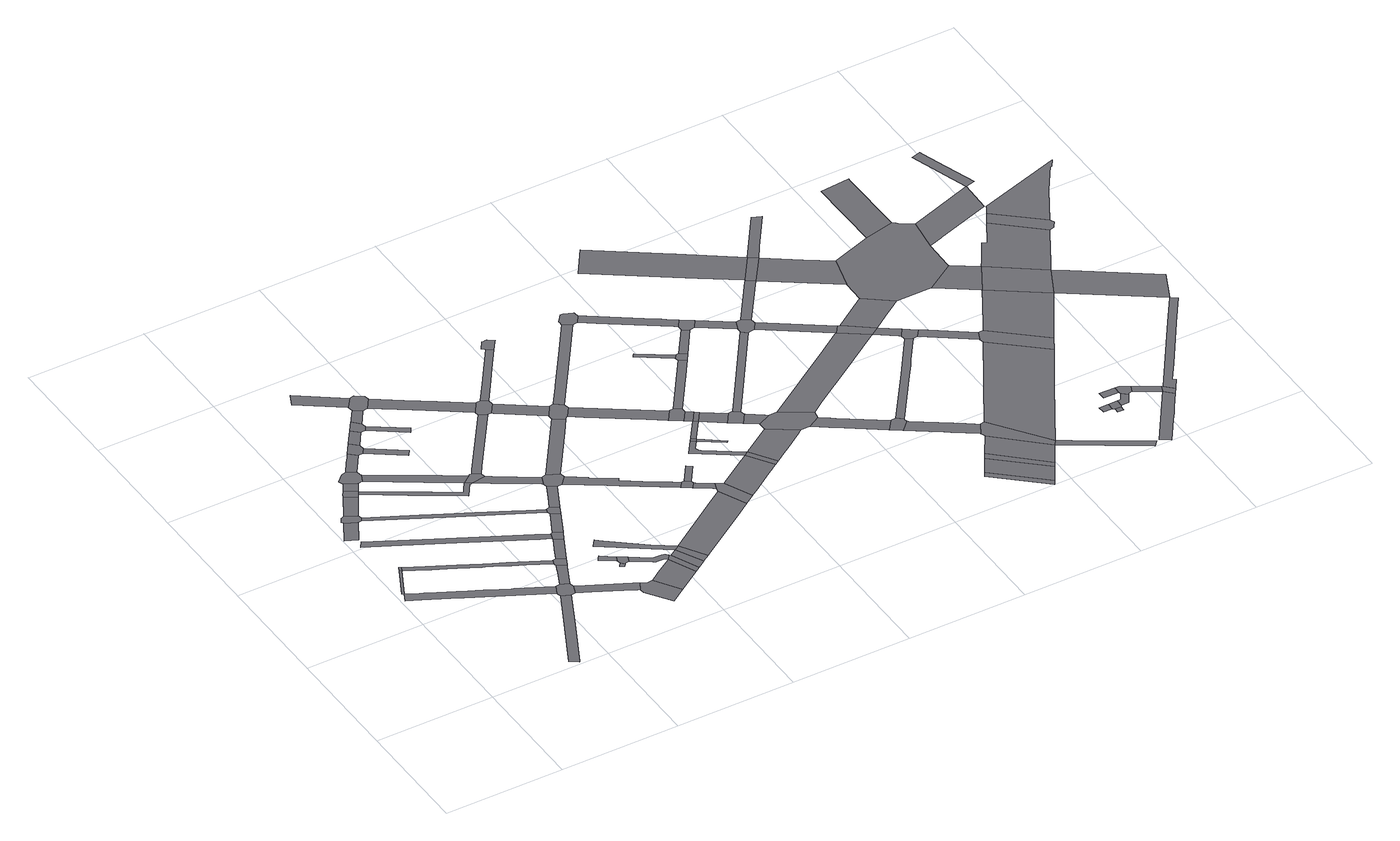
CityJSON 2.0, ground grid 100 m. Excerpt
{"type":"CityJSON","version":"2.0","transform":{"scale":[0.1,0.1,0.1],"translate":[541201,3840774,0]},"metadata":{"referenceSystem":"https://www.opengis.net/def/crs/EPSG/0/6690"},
"CityObjects":{
"road1":{"type":"Road","attributes":{"RoadStructureAttribute.sectionType":"1"},"geometry":[{"type":"MultiSurface","lod":"1","boundaries":[[[0,1,2,3]]]}]},
"road2":{"type":"Road","geometry":[{"type":"MultiSurface","lod":"1","boundaries":[[[4,0,3,5]]]}]},
"road3":{"type":"Road","attributes":{"RoadStructureAttribute.sectionType":"1"},"geometry":[{"type":"MultiSurface","lod":"1","boundaries":[[[6,7,8,9]]]}]},
"road4":{"type":"Road","attributes":{"RoadStructureAttribute.sectionType":"1"},"geometry":[{"type":"MultiSurface","lod":"1","boundaries":[[[10,11,12,13,14,15,16,17,18,19,20,21,22,23,24,25,26,27,28,29,2,30,31,32,33,34,35]]]}]},
"road5":{"type":"Road","geometry":[{"type":"MultiSurface","lod":"1","boundaries":[[[36,37,38,39,40,41,42,6,9,43,44,45,46,47,48,49]]]}]},
"road6":{"type":"Road","attributes":{"RoadStructureAttribute.sectionType":"1"},"geometry":[{"type":"MultiSurface","lod":"1","boundaries":[[[50,36,49,51]]]}]},
"road7":{"type":"Road","attributes":{"RoadStructureAttribute.sectionType":"1"},"geometry":[{"type":"MultiSurface","lod":"1","boundaries":[[[52,53,54,55,56,57,58]]]}]},
"road8":{"type":"Road","geometry":[{"type":"MultiSurface","lod":"1","boundaries":[[[59,60,61,50,51,62,63]]]}]},
"road9":{"type":"Road","attributes":{"RoadStructureAttribute.sectionType":"1"},"geometry":[{"type":"MultiSurface","lod":"1","boundaries":[[[64,65,66,67,68,69,5,3,70,71,72,73,74,75,76,77,78,79,80,81,82,83,84,85,86,87,88,89,90,91]]]}]},
"road10":{"type":"Road","attributes":{"RoadStructureAttribute.sectionType":"1"},"geometry":[{"type":"MultiSurface","lod":"1","boundaries":[[[92,59,63,93,94]]]}]},
"road11":{"type":"Road","attributes":{"RoadStructureAttribute.sectionType":"1"},"geometry":[{"type":"MultiSurface","lod":"1","boundaries":[[[95,96,97,98,99,100,101,102,103,104,105]]]}]},
"road12":{"type":"Road","geometry":[{"type":"MultiSurface","lod":"1","boundaries":[[[106,107,108,109,110,92,94,111,112,113,114,115,116,117]]]}]},
"road13":{"type":"Road","geometry":[{"type":"MultiSurface","lod":"1","boundaries":[[[118,119,35,34,120,121,52,58,122,123,124,125,126,127]]]}]},
"road14":{"type":"Road","attributes":{"RoadStructureAttribute.sectionType":"1"},"geometry":[{"type":"MultiSurface","lod":"1","boundaries":[[[128,129,130,106,117,131,132]]]}]},
"road15":{"type":"Road","attributes":{"RoadStructureAttribute.sectionType":"1"},"geometry":[{"type":"MultiSurface","lod":"1","boundaries":[[[133,134,135,136,137,138,46,45,139,140,141,142,143,144]]]}]},
"road16":{"type":"Road","attributes":{"RoadStructureAttribute.sectionType":"1"},"geometry":[{"type":"MultiSurface","lod":"1","boundaries":[[[145,146,147,148,118,127,149,150]]]}]},
"road17":{"type":"Road","attributes":{"RoadStructureAttribute.sectionType":"1"},"geometry":[{"type":"MultiSurface","lod":"1","boundaries":[[[151,152,153,154,155,156,157,158,159,160,63,62,161,162,163,164,165,166,167,168,169,170,171,172,173,174]]]}]},
"road18":{"type":"Road","geometry":[{"type":"MultiSurface","lod":"1","boundaries":[[[175,128,132,176,177,178]]]}]},
"road19":{"type":"Road","geometry":[{"type":"MultiSurface","lod":"1","boundaries":[[[179,91,90,180,145,150,181]]]}]},
"road20":{"type":"Road","attributes":{"RoadStructureAttribute.sectionType":"1"},"geometry":[{"type":"MultiSurface","lod":"1","boundaries":[[[182,183,184,185,186,187,114,113,188,189,174,190]]]}]},
"road21":{"type":"Road","attributes":{"RoadStructureAttribute.sectionType":"1"},"geometry":[{"type":"MultiSurface","lod":"1","boundaries":[[[191,192,193,124,123,194,195,196,197,198,199]]]}]},
"road22":{"type":"Road","attributes":{"RoadStructureAttribute.sectionType":"1"},"geometry":[{"type":"MultiSurface","lod":"1","boundaries":[[[200,201,175,178,202]]]}]},
"road23":{"type":"Road","attributes":{"RoadStructureAttribute.sectionType":"1"},"geometry":[{"type":"MultiSurface","lod":"1","boundaries":[[[203,204,177,176]]]}]},
"road24":{"type":"Road","attributes":{"RoadStructureAttribute.sectionType":"1"},"geometry":[{"type":"MultiSurface","lod":"1","boundaries":[[[205,206,207,208,179,181,209]]]}]},
"road25":{"type":"Road","geometry":[{"type":"MultiSurface","lod":"1","boundaries":[[[210,200,202,211,212,213]]]}]},
"road26":{"type":"Road","attributes":{"RoadStructureAttribute.sectionType":"1"},"geometry":[{"type":"MultiSurface","lod":"1","boundaries":[[[214,215,216,217]]]}]},
"road27":{"type":"Road","geometry":[{"type":"MultiSurface","lod":"1","boundaries":[[[218,219,105,104,205,209,220]]]}]},
"road28":{"type":"Road","attributes":{"RoadStructureAttribute.sectionType":"1"},"geometry":[{"type":"MultiSurface","lod":"1","boundaries":[[[221,222,223,210,213,224,225]]]}]},
"road29":{"type":"Road","geometry":[{"type":"MultiSurface","lod":"1","boundaries":[[[226,227,199,198,228,229,230,231,232,233]]]}]},
"road30":{"type":"Road","attributes":{"RoadStructureAttribute.sectionType":"1"},"geometry":[{"type":"MultiSurface","lod":"1","boundaries":[[[234,235,236,237,238]]]}]},
"road31":{"type":"Road","geometry":[{"type":"MultiSurface","lod":"1","boundaries":[[[239,240,241,242]]]}]},
"road32":{"type":"Road","geometry":[{"type":"MultiSurface","lod":"1","boundaries":[[[243,190,174,173,244,245,246,247]]]}]},
"road33":{"type":"Road","attributes":{"RoadStructureAttribute.sectionType":"1"},"geometry":[{"type":"MultiSurface","lod":"1","boundaries":[[[248,249,212,211]]]}]},
"road34":{"type":"Road","attributes":{"RoadStructureAttribute.sectionType":"1"},"geometry":[{"type":"MultiSurface","lod":"1","boundaries":[[[250,218,220,251]]]}]},
"road35":{"type":"Road","geometry":[{"type":"MultiSurface","lod":"1","boundaries":[[[238,237,239,242,252,253,254]]]}]},
"road36":{"type":"Road","geometry":[{"type":"MultiSurface","lod":"1","boundaries":[[[255,217,216,221,225,256,257,258,259,260]]]}]},
"road37":{"type":"Road","geometry":[{"type":"MultiSurface","lod":"1","boundaries":[[[261,144,143,262,263,250,251,264]]]}]},
"road38":{"type":"Road","attributes":{"RoadStructureAttribute.sectionType":"1"},"geometry":[{"type":"MultiSurface","lod":"1","boundaries":[[[265,244,173,266,267,268,269,270]]]}]},
"road39":{"type":"Road","attributes":{"function":"3","RoadStructureAttribute.sectionType":"1"},"geometry":[{"type":"MultiSurface","lod":"1","boundaries":[[[271,272,273,233,232,274]]]}]},
"road40":{"type":"Road","attributes":{"RoadStructureAttribute.sectionType":"1"},"geometry":[{"type":"MultiSurface","lod":"1","boundaries":[[[275,276,277,278,279,280,281,282,283,284,285,286,287,288,289,290,254,253,291,292,293,294,295,296,297,298,299,300,301,302,303,304,305]]]}]},
"road41":{"type":"Road","geometry":[{"type":"MultiSurface","lod":"1","boundaries":[[[306,307,308,309,310,311]]]}]},
"road42":{"type":"Road","attributes":{"RoadStructureAttribute.sectionType":"1"},"geometry":[{"type":"MultiSurface","lod":"1","boundaries":[[[312,313,314,315,261,264,316,317]]]}]},
"road43":{"type":"Road","geometry":[{"type":"MultiSurface","lod":"1","boundaries":[[[305,304,271,274,318,319]]]}]},
"road44":{"type":"Road","attributes":{"RoadStructureAttribute.sectionType":"1"},"geometry":[{"type":"MultiSurface","lod":"1","boundaries":[[[320,321,322,247,246,323,324,325]]]}]},
"road45":{"type":"Road","attributes":{"function":"3","RoadStructureAttribute.sectionType":"1"},"geometry":[{"type":"MultiSurface","lod":"1","boundaries":[[[310,319,318,326,327]]]}]},
"road46":{"type":"Road","attributes":{"RoadStructureAttribute.sectionType":"1"},"geometry":[{"type":"MultiSurface","lod":"1","boundaries":[[[328,329,258,257,330,331,332,333,334]]]}]},
"road47":{"type":"Road","geometry":[{"type":"MultiSurface","lod":"1","boundaries":[[[335,270,269,312,317,336,337,338]]]}]},
"road48":{"type":"Road","geometry":[{"type":"MultiSurface","lod":"1","boundaries":[[[311,310,327,339]]]}]},
"road49":{"type":"Road","geometry":[{"type":"MultiSurface","lod":"1","boundaries":[[[340,341,334,333,342,343,320,325,344,345,346,347,348]]]}]},
"road50":{"type":"Road","attributes":{"RoadStructureAttribute.sectionType":"1"},"geometry":[{"type":"MultiSurface","lod":"1","boundaries":[[[349,335,338,350,351,352]]]}]},
"road51":{"type":"Road","attributes":{"RoadStructureAttribute.sectionType":"1"},"geometry":[{"type":"MultiSurface","lod":"1","boundaries":[[[353,354,355,356,357,358,337,336,359,360,361,362]]]}]},
"road52":{"type":"Road","attributes":{"function":"3","RoadStructureAttribute.sectionType":"1"},"geometry":[{"type":"MultiSurface","lod":"1","boundaries":[[[363,364,311,339,365,366,367,368,369]]]}]},
"road53":{"type":"Road","attributes":{"RoadStructureAttribute.sectionType":"1"},"geometry":[{"type":"MultiSurface","lod":"1","boundaries":[[[346,345,370,371,372]]]}]},
"road54":{"type":"Road","attributes":{"RoadStructureAttribute.sectionType":"1"},"geometry":[{"type":"MultiSurface","lod":"1","boundaries":[[[373,374,375,340,348,376,377,378,379]]]}]},
"road55":{"type":"Road","geometry":[{"type":"MultiSurface","lod":"1","boundaries":[[[380,362,361,381,382,383,384]]]}]},
"road56":{"type":"Road","geometry":[{"type":"MultiSurface","lod":"1","boundaries":[[[385,386,372,371,349,352,387,388,389,390]]]}]},
"road57":{"type":"Road","attributes":{"RoadStructureAttribute.sectionType":"1"},"geometry":[{"type":"MultiSurface","lod":"1","boundaries":[[[391,392,383,382,393,394,395]]]}]},
"road58":{"type":"Road","geometry":[{"type":"MultiSurface","lod":"1","boundaries":[[[396,397,380,384]]]}]},
"road59":{"type":"Road","geometry":[{"type":"MultiSurface","lod":"1","boundaries":[[[395,394,398,363,369,399,400]]]}]},
"road60":{"type":"Road","geometry":[{"type":"MultiSurface","lod":"1","boundaries":[[[401,402,403,404,405,406,373,379,407,408]]]}]},
"road61":{"type":"Road","attributes":{"RoadStructureAttribute.sectionType":"1"},"geometry":[{"type":"MultiSurface","lod":"1","boundaries":[[[389,388,409,410,411,412]]]}]},
"road62":{"type":"Road","attributes":{"function":"3","RoadStructureAttribute.sectionType":"1"},"geometry":[{"type":"MultiSurface","lod":"1","boundaries":[[[413,414,415,416,400,399,417,418,419,420,421,422,423]]]}]},
"road63":{"type":"Road","geometry":[{"type":"MultiSurface","lod":"1","boundaries":[[[424,425,426,427]]]}]},
"road64":{"type":"Road","attributes":{"RoadStructureAttribute.sectionType":"1"},"geometry":[{"type":"MultiSurface","lod":"1","boundaries":[[[428,429,430,431,385,390,432,433,434]]]}]},
"road65":{"type":"Road","attributes":{"RoadStructureAttribute.sectionType":"1"},"geometry":[{"type":"MultiSurface","lod":"1","boundaries":[[[425,435,436,437,438,413,439,440,441,442,443,426]]]}]},
"road66":{"type":"Road","geometry":[{"type":"MultiSurface","lod":"1","boundaries":[[[444,445,446,427,426]]]}]},
"road67":{"type":"Road","attributes":{"RoadStructureAttribute.sectionType":"1"},"geometry":[{"type":"MultiSurface","lod":"1","boundaries":[[[447,448,424,427,449,450,451]]]}]},
"road68":{"type":"Road","geometry":[{"type":"MultiSurface","lod":"1","boundaries":[[[452,453,412,411,454,455,456,457]]]}]},
"road69":{"type":"Road","geometry":[{"type":"MultiSurface","lod":"1","boundaries":[[[439,413,423,458,459]]]}]},
"road70":{"type":"Road","attributes":{"RoadStructureAttribute.sectionType":"1"},"geometry":[{"type":"MultiSurface","lod":"1","boundaries":[[[455,454,447,460]]]}]},
"road71":{"type":"Road","geometry":[{"type":"MultiSurface","lod":"1","boundaries":[[[460,447,451,461]]]}]},
"road72":{"type":"Road","attributes":{"RoadStructureAttribute.sectionType":"1"},"geometry":[{"type":"MultiSurface","lod":"1","boundaries":[[[461,451,462,463]]]}]},
"road73":{"type":"Road","attributes":{"function":"3","RoadStructureAttribute.sectionType":"1"},"geometry":[{"type":"MultiSurface","lod":"1","boundaries":[[[464,465,466,467,459,458,468,469,470,471,472]]]}]},
"road74":{"type":"Road","geometry":[{"type":"MultiSurface","lod":"1","boundaries":[[[473,474,475,463,462,476,477,478,479,480]]]}]},
"road75":{"type":"Road","attributes":{"RoadStructureAttribute.sectionType":"1"},"geometry":[{"type":"MultiSurface","lod":"1","boundaries":[[[481,452,457,482,483,484,485]]]}]},
"road76":{"type":"Road","geometry":[{"type":"MultiSurface","lod":"1","boundaries":[[[486,487,488,489,428,434,490,491,492,493,494]]]}]},
"road77":{"type":"Road","attributes":{"RoadStructureAttribute.sectionType":"1"},"geometry":[{"type":"MultiSurface","lod":"1","boundaries":[[[495,496,477,476,497,498]]]}]},
"road78":{"type":"Road","attributes":{"RoadStructureAttribute.sectionType":"1"},"geometry":[{"type":"MultiSurface","lod":"1","boundaries":[[[499,500,501,502,503]]]}]},
"road79":{"type":"Road","geometry":[{"type":"MultiSurface","lod":"1","boundaries":[[[504,498,497,505,464,472,506,507,508,509,510,511]]]}]},
"road80":{"type":"Road","geometry":[{"type":"MultiSurface","lod":"1","boundaries":[[[512,503,502,481,485,513]]]}]},
"road81":{"type":"Road","attributes":{"RoadStructureAttribute.sectionType":"1"},"geometry":[{"type":"MultiSurface","lod":"1","boundaries":[[[514,515,516,517,518,519,520,492,491,521,522,523,524,525]]]}]},
"road82":{"type":"Road","attributes":{"RoadStructureAttribute.sectionType":"1"},"geometry":[{"type":"MultiSurface","lod":"1","boundaries":[[[526,512,513,527]]]}]},
"road83":{"type":"Road","attributes":{"RoadStructureAttribute.sectionType":"1"},"geometry":[{"type":"MultiSurface","lod":"1","boundaries":[[[528,473,480,529]]]}]},
"road84":{"type":"Road","attributes":{"RoadStructureAttribute.sectionType":"1"},"geometry":[{"type":"MultiSurface","lod":"1","boundaries":[[[530,531,508,507,532,533,534,535]]]}]},
"road85":{"type":"Road","geometry":[{"type":"MultiSurface","lod":"1","boundaries":[[[525,524,536,526,527,537,538,539,540]]]}]},
"road86":{"type":"Road","attributes":{"RoadStructureAttribute.sectionType":"1"},"geometry":[{"type":"MultiSurface","lod":"1","boundaries":[[[540,539,541,542]]]}]},
"road87":{"type":"Road","geometry":[{"type":"MultiSurface","lod":"1","boundaries":[[[543,544,545,535,534,546,547,548,549,550]]]}]},
"road88":{"type":"Road","attributes":{"function":"3","RoadStructureAttribute.sectionType":"1"},"geometry":[{"type":"MultiSurface","lod":"1","boundaries":[[[551,552,553,554,555,556,511,510,557,558,559,560]]]}]},
"road89":{"type":"Road","geometry":[{"type":"MultiSurface","lod":"1","boundaries":[[[561,562,563,564,542,541,565,528,529,566,567,568,569,570,571,572]]]}]},
"road90":{"type":"Road","geometry":[{"type":"MultiSurface","lod":"1","boundaries":[[[573,574,575,576,577]]]}]},
"road91":{"type":"Road","attributes":{"RoadStructureAttribute.sectionType":"1"},"geometry":[{"type":"MultiSurface","lod":"1","boundaries":[[[578,579,580,581,582,547,546,583,584,585,586,587]]]}]},
"road92":{"type":"Road","attributes":{"RoadStructureAttribute.sectionType":"1"},"geometry":[{"type":"MultiSurface","lod":"1","boundaries":[[[588,589,573,577,590,591,592]]]}]},
"road93":{"type":"Road","attributes":{"function":"2","RoadStructureAttribute.sectionType":"1"},"geometry":[{"type":"MultiSurface","lod":"1","boundaries":[[[593,594,595,596,597,598,599,600,601]]]}]},
"road94":{"type":"Road","geometry":[{"type":"MultiSurface","lod":"1","boundaries":[[[602,588,592,603]]]}]},
"road95":{"type":"Road","attributes":{"RoadStructureAttribute.sectionType":"1"},"geometry":[{"type":"MultiSurface","lod":"1","boundaries":[[[604,570,569,605,551,606]]]}]},
"road96":{"type":"Road","attributes":{"RoadStructureAttribute.sectionType":"1"},"geometry":[{"type":"MultiSurface","lod":"1","boundaries":[[[607,608,561,572,609,610]]]}]},
"road97":{"type":"Road","geometry":[{"type":"MultiSurface","lod":"1","boundaries":[[[611,602,603,612]]]}]},
"road98":{"type":"Road","attributes":{"RoadStructureAttribute.sectionType":"1"},"geometry":[{"type":"MultiSurface","lod":"1","boundaries":[[[613,614,543,550,615,616,617,618]]]}]},
"road99":{"type":"Road","geometry":[{"type":"MultiSurface","lod":"1","boundaries":[[[619,620,621,587,586,622,623,624,611,612,625]]]}]},
"road100":{"type":"Road","geometry":[{"type":"MultiSurface","lod":"1","boundaries":[[[626,606,551,560,627,628]]]}]},
"road101":{"type":"Road","geometry":[{"type":"MultiSurface","lod":"1","boundaries":[[[601,600,607,610,629]]]}]},
"road102":{"type":"Road","attributes":{"RoadStructureAttribute.sectionType":"1"},"geometry":[{"type":"MultiSurface","lod":"1","boundaries":[[[630,627,560,631,632,633]]]}]},
"road103":{"type":"Road","attributes":{"function":"2","RoadStructureAttribute.sectionType":"1"},"geometry":[{"type":"MultiSurface","lod":"1","boundaries":[[[634,629,610,635,636]]]}]},
"road104":{"type":"Road","attributes":{"function":"3","RoadStructureAttribute.sectionType":"1"},"geometry":[{"type":"MultiSurface","lod":"1","boundaries":[[[637,628,627,638,639,640]]]}]},
"road105":{"type":"Road","geometry":[{"type":"MultiSurface","lod":"1","boundaries":[[[633,632,613,618,641,642]]]}]},
"road106":{"type":"Road","attributes":{"RoadStructureAttribute.sectionType":"1"},"geometry":[{"type":"MultiSurface","lod":"1","boundaries":[[[643,644,625,612,645,646]]]}]},
"road107":{"type":"Road","attributes":{"RoadStructureAttribute.sectionType":"1"},"geometry":[{"type":"MultiSurface","lod":"1","boundaries":[[[647,601,629,648,649,650]]]}]},
"road108":{"type":"Road","attributes":{"RoadStructureAttribute.sectionType":"1"},"geometry":[{"type":"MultiSurface","lod":"1","boundaries":[[[651,652,653,619,625,654,655,656,657,658,659]]]}]},
"road109":{"type":"Road","attributes":{"RoadStructureAttribute.sectionType":"1"},"geometry":[{"type":"MultiSurface","lod":"1","boundaries":[[[660,642,641,661,662]]]}]},
"road110":{"type":"Road","attributes":{"RoadStructureAttribute.sectionType":"1"},"geometry":[{"type":"MultiSurface","lod":"1","boundaries":[[[663,664,665,666]]]}]},
"road111":{"type":"Road","geometry":[{"type":"MultiSurface","lod":"1","boundaries":[[[667,668,669,670]]]}]},
"road112":{"type":"Road","geometry":[{"type":"MultiSurface","lod":"1","boundaries":[[[666,665,667,670,671,672]]]}]},
"road113":{"type":"Road","geometry":[{"type":"MultiSurface","lod":"1","boundaries":[[[673,674,675,676]]]}]},
"road114":{"type":"Road","geometry":[{"type":"MultiSurface","lod":"1","boundaries":[[[677,662,661,651,659,678]]]}]},
"road115":{"type":"Road","attributes":{"RoadStructureAttribute.sectionType":"1"},"geometry":[{"type":"MultiSurface","lod":"1","boundaries":[[[679,680,672,671,681,682]]]}]},
"road116":{"type":"Road","geometry":[{"type":"MultiSurface","lod":"1","boundaries":[[[683,684,685,686,687,636,635,637,640,688,689,690,691,692,693]]]}]},
"road117":{"type":"Road","attributes":{"RoadStructureAttribute.sectionType":"1"},"geometry":[{"type":"MultiSurface","lod":"1","boundaries":[[[694,695,696,697,698,699,700,701,702,703,704]]]}]},
"road118":{"type":"Road","geometry":[{"type":"MultiSurface","lod":"1","boundaries":[[[705,676,675,679,682,706,707,708]]]}]},
"road119":{"type":"Road","attributes":{"RoadStructureAttribute.sectionType":"1"},"geometry":[{"type":"MultiSurface","lod":"1","boundaries":[[[708,707,694,709]]]}]},
"road120":{"type":"Road","geometry":[{"type":"MultiSurface","lod":"1","boundaries":[[[710,690,689,711,712,713,714]]]}]},
"road121":{"type":"Road","attributes":{"RoadStructureAttribute.sectionType":"1"},"geometry":[{"type":"MultiSurface","lod":"1","boundaries":[[[713,715,716,717,677,678,718,719]]]}]},
"road122":{"type":"Road","geometry":[{"type":"MultiSurface","lod":"1","boundaries":[[[709,694,704,720,721]]]}]},
"road123":{"type":"Road","attributes":{"function":"3","RoadStructureAttribute.sectionType":"1"},"geometry":[{"type":"MultiSurface","lod":"1","boundaries":[[[722,723,724,725,726,727,728,686,685]]]}]},
"road124":{"type":"Road","geometry":[{"type":"MultiSurface","lod":"1","boundaries":[[[714,713,719,729]]]}]},
"road125":{"type":"Road","attributes":{"RoadStructureAttribute.sectionType":"1"},"geometry":[{"type":"MultiSurface","lod":"1","boundaries":[[[730,731,732,721,720,733,734,735,736,737]]]}]},
"road126":{"type":"Road","geometry":[{"type":"MultiSurface","lod":"1","boundaries":[[[738,739,740,693,692,741,742,743]]]}]},
"road127":{"type":"Road","attributes":{"RoadStructureAttribute.sectionType":"1"},"geometry":[{"type":"MultiSurface","lod":"1","boundaries":[[[744,745,746,747,748,749,750,714,729,751,752,753,754,755,756,757]]]}]},
"road128":{"type":"Road","attributes":{"function":"2","RoadStructureAttribute.sectionType":"1"},"geometry":[{"type":"MultiSurface","lod":"1","boundaries":[[[758,729,719,759,760,761,762]]]}]},
"road129":{"type":"Road","geometry":[{"type":"MultiSurface","lod":"1","boundaries":[[[763,744,757,764,765,766,767]]]}]},
"road130":{"type":"Road","attributes":{"RoadStructureAttribute.sectionType":"1"},"geometry":[{"type":"MultiSurface","lod":"1","boundaries":[[[768,769,770,771,738,772]]]}]},
"road131":{"type":"Road","geometry":[{"type":"MultiSurface","lod":"1","boundaries":[[[773,774,775,776,777,778,763,767]]]}]}
},
"vertices":[
[177,1632,0],[53,1388,0],[71,1378,0],[194,1623,0],
[195,1668,0],[213,1659,0],
[114,2323,0],[10,2143,0],[111,2097,0],[213,2275,0],
[801,1013,0],[800,1013,0],[785,1021,0],[783,1022,0],[621,1104,0],[619,1104,0],[602,1112,0],[599,1114,0],[441,1193,0],[439,1194,0],[422,1202,0],[420,1204,0],[227,1300,0],[223,1302,0],[208,1310,0],[204,1312,0],[181,1323,0],[172,1328,0],[80,1374,0],[77,1375,0],[36,1307,0],[145,1252,0],[404,1121,0],[425,1110,0],[1041,800,0],[1076,876,0],
[156,2393,0],[148,2389,0],[129,2381,0],[128,2382,0],[108,2346,0],[108,2344,0],[113,2329,0],[221,2277,0],[239,2280,0],[241,2279,0],[261,2314,0],[260,2317,0],[255,2334,0],[253,2341,0],
[270,2588,0],[366,2530,0],
[1051,761,0],[876,416,0],[703,70,0],[769,22,0],[773,30,0],[946,376,0],[1123,730,0],
[308,2650,0],[290,2622,0],[289,2622,0],[383,2559,0],[403,2592,0],
[912,1304,0],[818,1351,0],[755,1383,0],[581,1470,0],[306,1612,0],[298,1616,0],[200,1620,0],[203,1618,0],[369,1531,0],[375,1528,0],[388,1521,0],[393,1519,0],[543,1443,0],[560,1435,0],[562,1434,0],[726,1352,0],[737,1347,0],[742,1345,0],[744,1344,0],[747,1343,0],[800,1316,0],[905,1262,0],[908,1260,0],[921,1254,0],[924,1252,0],[1020,1204,0],[1202,1112,0],[1216,1150,0],
[352,2722,0],[402,2593,0],[451,2670,0],
[1265,1480,0],[972,1630,0],[600,1820,0],[114,2068,0],[77,2018,0],[417,1844,0],[426,1840,0],[715,1694,0],[1265,1413,0],[1346,1372,0],[1366,1428,0],
[438,2832,0],[399,2820,0],[338,2761,0],[348,2734,0],[350,2728,0],[455,2671,0],[486,2677,0],[490,2678,0],[523,2745,0],[516,2749,0],[514,2764,0],[512,2794,0],
[1114,883,0],[1104,881,0],[1047,776,0],[1050,762,0],[1132,732,0],[1161,738,0],[1190,816,0],[1185,840,0],[1183,852,0],[1183,854,0],
[563,3012,0],[536,2973,0],[500,2922,0],[540,2834,0],[621,2952,0],
[1356,1757,0],[1290,1791,0],[1261,1806,0],[1015,1931,0],[811,2035,0],[650,2117,0],[719,2037,0],[793,1999,0],[800,1995,0],[1262,1762,0],[1473,1654,0],[1486,1691,0],
[1207,1085,0],[1192,1051,0],[1175,1014,0],[1115,884,0],[1269,1029,0],[1279,1049,0],
[1121,2266,0],[1089,2215,0],[1081,2202,0],[1072,2188,0],[1065,2177,0],[873,2297,0],[864,2303,0],[782,2354,0],[716,2395,0],[704,2403,0],[695,2361,0],[700,2358,0],[704,2355,0],[716,2348,0],[736,2337,0],[852,2263,0],[1076,2121,0],[1087,2139,0],[1106,2167,0],[1123,2194,0],[1151,2236,0],[1165,2238,0],[1178,2240,0],[1126,2274,0],
[631,3110,0],[664,2958,0],[697,3005,0],[690,3050,0],
[1245,1157,0],[1207,1087,0],[1315,1121,0],
[1079,2399,0],[1037,2425,0],[1027,2432,0],[1003,2447,0],[852,2540,0],[715,2626,0],[876,2433,0],[984,2364,0],[1196,2326,0],
[1612,602,0],[1590,614,0],[1272,774,0],[1272,683,0],[1554,542,0],[1567,535,0],[1576,531,0],[1594,522,0],[1630,593,0],
[719,3235,0],[689,3193,0],[776,3175,0],
[944,2763,0],[975,2809,0],
[1347,1362,0],[1276,1221,0],[1267,1203,0],[1264,1197,0],[1418,1326,0],
[779,3321,0],[818,3178,0],[844,3223,0],[836,3262,0],
[554,3819,0],[506,3719,0],[851,3477,0],[914,3565,0],
[1382,1433,0],[1380,1432,0],[1453,1397,0],
[858,3431,0],[798,3347,0],[786,3330,0],[863,3301,0],[922,3387,0],
[1725,567,0],[1687,565,0],[1595,510,0],[1598,482,0],[1740,276,0],[1798,315,0],[1865,361,0],[1727,567,0],
[1532,1019,0],[1518,998,0],[1504,978,0],[1621,899,0],[1642,945,0],
[1626,866,0],[1605,837,0],[1637,814,0],[1654,836,0],
[1214,2336,0],[1297,2260,0],[1290,2296,0],[1289,2301,0],[1229,2333,0],
[1094,2989,0],[1122,3032,0],
[1483,1631,0],[1553,1596,0],
[1661,846,0],[1692,851,0],[1713,897,0],
[957,3574,0],[923,3388,0],[966,3395,0],[1028,3486,0],[1027,3492,0],[1022,3528,0],
[1515,1698,0],[1479,1651,0],[1483,1633,0],[1586,1663,0],
[1339,2233,0],[1257,2191,0],[1296,2166,0],[1614,1963,0],[1620,1959,0],[1651,2034,0],
[1954,720,0],[1951,718,0],[1812,624,0],[2060,492,0],
[1974,773,0],[1969,777,0],[1967,779,0],[1959,783,0],[1951,786,0],[1939,789,0],[1927,791,0],[1914,791,0],[1903,791,0],[1889,791,0],[1883,791,0],[1877,791,0],[1872,792,0],[1867,794,0],[1863,796,0],[1852,804,0],[1844,749,0],[1850,746,0],[1856,744,0],[1863,742,0],[1873,741,0],[1885,741,0],[1897,741,0],[1910,741,0],[1924,741,0],[1932,740,0],[1938,738,0],[1942,735,0],[1947,730,0],[1954,721,0],[1984,763,0],
[1928,934,0],[1652,1155,0],[1604,1201,0],[1558,1135,0],[2054,788,0],[2101,819,0],
[1628,1921,0],[1627,1919,0],[1626,1918,0],[1570,1806,0],[1694,1879,0],[1695,1879,0],
[2101,520,0],[1996,749,0],
[1628,2905,0],[1256,2376,0],[1231,2336,0],[1339,2372,0],[1690,2868,0],[1693,2873,0],
[2166,564,0],[2172,569,0],
[1447,3200,0],[1246,3337,0],[1245,3205,0],[1247,3203,0],[1254,3198,0],[1626,2943,0],[1687,3036,0],
[1692,2041,0],[1736,1886,0],[1801,1954,0],[1790,1994,0],
[2230,607,0],
[1729,3039,0],[1693,3036,0],[1626,2936,0],[1627,2911,0],[1713,2874,0],[1721,2875,0],[1786,2964,0],[1785,2971,0],[1779,3005,0],
[2073,2585,0],[1853,2084,0],[2069,2396,0],[2158,2526,0],
[2452,1486,0],[2266,1609,0],[2121,1707,0],[2133,1725,0],[1949,1841,0],[1946,1857,0],[2019,1699,0],[2096,1648,0],[2471,1399,0],[2505,1450,0],
[2686,1215,0],[2593,1153,0],[2263,628,0],[2616,867,0],[2682,911,0],[2733,945,0],[2792,985,0],
[1737,2864,0],[2071,2625,0],[2131,2719,0],
[2073,3535,0],[1910,3300,0],[1843,3204,0],[1779,3006,0],[1919,3205,0],[1996,3320,0],[2123,3500,0],
[2534,1454,0],[2484,1390,0],[2545,1350,0],[2579,1401,0],[2575,1423,0],
[2171,2727,0],[2138,2720,0],[2174,2548,0],[2184,2549,0],[2245,2640,0],[2235,2681,0],
[2658,1343,0],[2592,1392,0],[2673,1264,0],[2689,1253,0],[2713,1309,0],
[2676,1567,0],[2634,1597,0],
[2689,1247,0],[2877,1042,0],[2771,1272,0],
[2140,3630,0],[2128,3630,0],[2113,3629,0],[2096,3628,0],[2050,3561,0],[2070,3547,0],[2175,3573,0],[2190,3595,0],
[2286,2478,0],[2668,2215,0],[2799,2124,0],[2862,2215,0],
[3077,1478,0],[3075,1478,0],[2998,1425,0],[2788,1283,0],[2890,1051,0],[2930,1078,0],[2967,1103,0],[3116,1203,0],[3147,1224,0],[3203,1262,0],[3212,1268,0],
[2833,1855,0],[2816,1832,0],[2851,1807,0],[2867,1831,0],
[2705,3495,0],[2509,3211,0],[2293,2902,0],[2284,2889,0],[2358,2856,0],[2607,3212,0],[2775,3454,0],
[2732,1713,0],[2766,1690,0],[2804,1664,0],[2813,1658,0],[3104,1505,0],[2826,1697,0],[2809,1709,0],[2799,1736,0],[2848,1803,0],
[3040,1674,0],[3047,1683,0],[3054,1692,0],
[2950,2020,0],[2840,1865,0],[2866,1832,0],[2873,1842,0],[2982,1998,0],
[2902,2222,0],[2869,2217,0],[2896,2057,0],[2959,2148,0],[2959,2154,0],[2957,2185,0],
[3249,1293,0],[3110,1501,0],
[3013,2111,0],
[3045,2089,0],
[3161,1875,0],[3223,1966,0],
[3359,1669,0],[3208,1567,0],[3172,1543,0],[3139,1521,0],[3280,1314,0],[3309,1334,0],[3387,1387,0],[3541,1491,0],[3583,1520,0],
[3264,1971,0],[3260,1970,0],[3231,1967,0],[3258,1808,0],[3321,1898,0],[3319,1906,0],[3312,1932,0],[3313,1934,0],
[3229,2694,0],[3152,2467,0],[3179,2503,0],[3217,2558,0],[3284,2656,0],
[2783,3604,0],[2756,3600,0],[2707,3537,0],[2707,3533,0],[2801,3457,0],[2819,3459,0],[2864,3525,0],[2858,3571,0],[2857,3572,0],
[3445,1810,0],[3323,1897,0],[3358,1739,0],[3469,1793,0],
[2987,2930,0],[2976,2914,0],[2965,2897,0],[3223,2723,0],[3246,2756,0],
[3500,1793,0],[3358,1732,0],[3635,1522,0],[3660,1523,0],[3767,1582,0],[3772,1615,0],[3778,1648,0],[3542,1792,0],
[3275,2760,0],[3329,2724,0],
[3455,3116,0],[3404,3151,0],[3373,3173,0],[3318,3210,0],[3306,3219,0],[3264,3248,0],[2914,3491,0],[2939,3377,0],[3169,3217,0],[3410,3050,0],[3433,3034,0],[3478,3100,0],
[3435,2990,0],[3484,2953,0],
[3794,2742,0],[3842,2704,0],
[3874,1507,0],[3841,1530,0],[3779,1440,0],[3875,1374,0],[4145,1185,0],[4212,1273,0],
[3436,2992,0],[3488,2954,0],[3506,2959,0],[3531,2966,0],[3576,3032,0],
[3797,2782,0],[3826,2860,0],
[4258,1279,0],[4251,1278,0],[4219,1274,0],[4231,1126,0],[4308,1205,0],[4307,1212,0],[4305,1234,0],[4308,1238,0],
[4398,2367,0],[4380,2355,0],[4172,2215,0],[4055,2136,0],[3925,2049,0],[3869,2011,0],[3872,1712,0],[4064,1842,0],[4200,1933,0],[4616,2214,0],
[3872,2866,0],[3872,2865,0],[3860,2864,0],[3848,2862,0],[3796,2746,0],[3848,2705,0],[3858,2707,0],[3862,2707,0],[3899,2713,0],[3945,2780,0],[3942,2799,0],[3938,2821,0],
[4492,389,0],[4482,372,0],[4467,348,0],[4862,2,0],[4888,42,0],
[4722,917,0],[4666,956,0],[4590,1009,0],[4501,1071,0],[4318,1198,0],[4389,1016,0],[4479,953,0],[4522,923,0],[4700,798,0],[4755,894,0],
[4575,528,0],[4556,497,0],[4888,43,0],[4916,89,0],[4971,181,0],
[3861,3774,0],[3851,3781,0],[3281,4183,0],[3281,4184,0],[3124,3954,0],[3704,3551,0],[3855,3446,0],[4139,3249,0],[4294,3469,0],
[4606,578,0],[4996,224,0],
[4378,2478,0],[4318,2422,0],[4447,2430,0],
[4142,3246,0],[4128,3227,0],[4204,3200,0],[4205,3200,0],
[4716,758,0],[5102,401,0],
[4798,2044,0],[4560,1706,0],[4599,1652,0],[4673,1755,0],[4706,1807,0],[4853,2015,0],
[4794,901,0],[4769,897,0],[4761,895,0],[4703,790,0],[4708,779,0],[4715,761,0],[5130,443,0],
[4450,2428,0],[4688,2262,0],[4469,2429,0],
[4363,3423,0],
[4827,2163,0],[4780,2097,0],[4792,2088,0],[4839,2155,0],
[4632,3232,0],[4758,2816,0],[4832,3094,0],
[4758,2627,0],[4811,2346,0],[4931,2427,0],[4977,2459,0],
[4891,2020,0],[4938,2085,0],
[5486,226,0],[5234,379,0],[5733,6,0],[5770,49,0],
[4561,3857,0],[4426,3519,0],[4433,3530,0],[4635,3824,0],
[5275,1714,0],[5056,1344,0],[5014,1273,0],[5138,456,0],[5274,687,0],[5289,711,0],[5462,1004,0],[5633,1292,0],[5677,1365,0],
[4994,2045,0],[5267,1753,0],[5302,1827,0],
[5610,605,0],[5611,545,0],[5688,545,0],[5688,605,0],
[5703,531,0],[5702,492,0],[5752,491,0],[5753,530,0],
[5766,546,0],[5765,606,0],
[5699,750,0],[5698,690,0],[5828,687,0],[5829,747,0],
[5345,1830,0],[5746,1482,0],
[5835,667,0],[5796,606,0],[5830,547,0],[5879,625,0],
[5455,3240,0],[5445,3248,0],[5421,3267,0],[5170,3212,0],[4850,3100,0],[5249,2457,0],[5275,2457,0],[5520,2618,0],[5520,2633,0],[5525,2888,0],[5560,3164,0],
[6111,526,0],[5930,256,0],[5797,57,0],[5874,4,0],[5961,132,0],[6007,200,0],[6052,266,0],[6054,268,0],[6091,325,0],[6134,389,0],[6180,458,0],
[5868,746,0],[5885,635,0],[5916,646,0],[5939,702,0],
[6134,582,0],
[5720,2483,0],[5364,2395,0],[5583,2243,0],[5586,2241,0],[5722,2481,0],
[5583,2237,0],[5557,2192,0],[5529,2144,0],[5823,1614,0],[6020,1939,0],
[6213,508,0],[6144,576,0],
[5413,3863,0],[5413,3867,0],[5413,3873,0],[5163,3854,0],[5166,3574,0],[5167,3449,0],[5169,3237,0],
[6144,2184,0],
[6727,1449,0],[6726,1448,0],[6568,1212,0],[6271,596,0],[6246,612,0],[6352,767,0],[6616,1170,0],[6777,1412,0],
[6115,3351,0],[5801,3243,0],[5572,3168,0],[5643,2926,0],[5652,2929,0],[6108,3078,0],
[6020,2900,0],[5912,2715,0],[5902,2697,0],[5885,2707,0],[5869,2717,0],[5863,2707,0],[5758,2538,0],[6147,2190,0],[6177,2241,0],[6227,2328,0],[6235,2343,0],[6254,2376,0],[6255,2378,0],[6380,2591,0],
[6257,2107,0],[6022,1937,0],[6260,1772,0],[6726,1449,0],[6845,1700,0],
[6080,3001,0],[6420,2603,0],[6422,2604,0],[6454,2654,0],[6440,2692,0],
[6081,3709,0],[6037,3839,0],[6026,3873,0],[5948,3848,0],[6195,3368,0],
[6618,2999,0],[6766,3229,0],[6778,3222,0],[6819,3289,0],[6120,3072,0],[6107,3047,0]
]}
